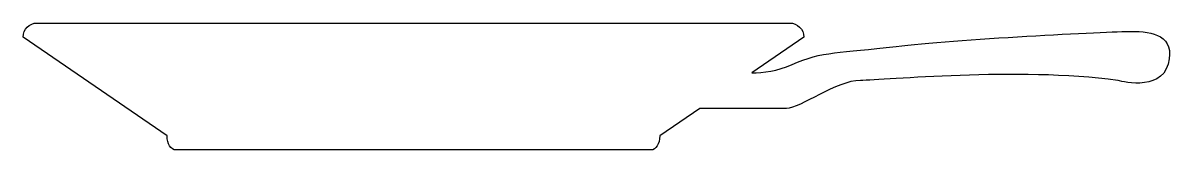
# Model space of a CAD drawing. Header units: centimetres. Extents: x -9.6 to 9.7, y -1.1 to 1.1.
import ezdxf

# ---------------------------------------------------------------- set-up
doc = ezdxf.new("R2010")
doc.units = ezdxf.units.CM
doc.header["$MEASUREMENT"] = 0
doc.layers.add('Camada 1', color=7, linetype='Continuous')

msp = doc.modelspace()

# ---------------------------------------------------------------- linework, layer by layer
at = {"layer": 'Camada 1'}
msp.add_open_spline([(8.95444, 0.92408), (8.59836, 0.92408), (5.95639, 0.78687), (5.01953, 0.6727), (5.01953, 0.6727), (4.08267, 0.5584), (3.78152, 0.59605), (3.27571, 0.3674), (3.27571, 0.3674), (3.03052, 0.2568), (2.79898, 0.22897), (2.60179, 0.22953), (2.60179, 0.22953), (2.60179, 0.22953), (3.47288, 0.82688), (3.47288, 0.82688), (3.47288, 0.82688), (3.47288, 0.95735), (3.36699, 1.06297), (3.23669, 1.06297), (3.23669, 1.06297), (3.23669, 1.06297), (-9.36221, 1.06296), (-9.36221, 1.06296), (-9.36221, 1.06296), (-9.49268, 1.06296), (-9.59857, 0.95734), (-9.59857, 0.82688), (-9.59857, 0.82688), (-9.59857, 0.82688), (-7.18758, -0.82677), (-7.18758, -0.82677), (-7.18758, -0.82677), (-7.18758, -0.95726), (-7.12098, -1.06299), (-7.03851, -1.06299), (-7.03851, -1.06299), (-7.03851, -1.06299), (0.91301, -1.06299), (0.91301, -1.06299), (0.91301, -1.06299), (0.99532, -1.06299), (1.06208, -0.95726), (1.06208, -0.82677), (1.06208, -0.82677), (1.06208, -0.82677), (1.73174, -0.36745), (1.73174, -0.36745), (1.73174, -0.36745), (1.73174, -0.36745), (2.07771, -0.36745), (2.07771, -0.36745), (2.07771, -0.36745), (2.07771, -0.36745), (2.44934, -0.36745), (2.44934, -0.36745), (2.44934, -0.36745), (2.44934, -0.36745), (3.03981, -0.36745), (3.03981, -0.36745), (3.03981, -0.36745), (3.09921, -0.36745), (3.149, -0.36745), (3.18321, -0.36745), (3.18321, -0.36745), (3.40811, -0.36745), (4.02644, 0.10123), (4.41998, 0.10123), (4.41998, 0.10123), (4.81355, 0.10123), (7.04319, 0.32959), (8.72967, 0.10123), (8.72967, 0.10123), (8.72967, 0.10123), (9.44151, -0.10448), (9.57276, 0.37552), (9.57276, 0.37552), (9.7039, 0.85558), (9.3103, 0.92408), (8.95444, 0.92408)], degree=3, knots=[0, 0, 0, 0, 0.04761905, 0.04761905, 0.04761905, 0.04761905, 0.0952381, 0.0952381, 0.0952381, 0.0952381, 0.14285714, 0.14285714, 0.14285714, 0.14285714, 0.19047619, 0.19047619, 0.19047619, 0.19047619, 0.23809524, 0.23809524, 0.23809524, 0.23809524, 0.28571429, 0.28571429, 0.28571429, 0.28571429, 0.33333333, 0.33333333, 0.33333333, 0.33333333, 0.38095238, 0.38095238, 0.38095238, 0.38095238, 0.42857143, 0.42857143, 0.42857143, 0.42857143, 0.47619048, 0.47619048, 0.47619048, 0.47619048, 0.52380952, 0.52380952, 0.52380952, 0.52380952, 0.57142857, 0.57142857, 0.57142857, 0.57142857, 0.61904762, 0.61904762, 0.61904762, 0.61904762, 0.66666667, 0.66666667, 0.66666667, 0.66666667, 0.71428571, 0.71428571, 0.71428571, 0.71428571, 0.76190476, 0.76190476, 0.76190476, 0.76190476, 0.80952381, 0.80952381, 0.80952381, 0.80952381, 0.85714286, 0.85714286, 0.85714286, 0.85714286, 0.9047619, 0.9047619, 0.9047619, 0.9047619, 1, 1, 1, 1], dxfattribs=at)

doc.saveas('drawing.dxf')
